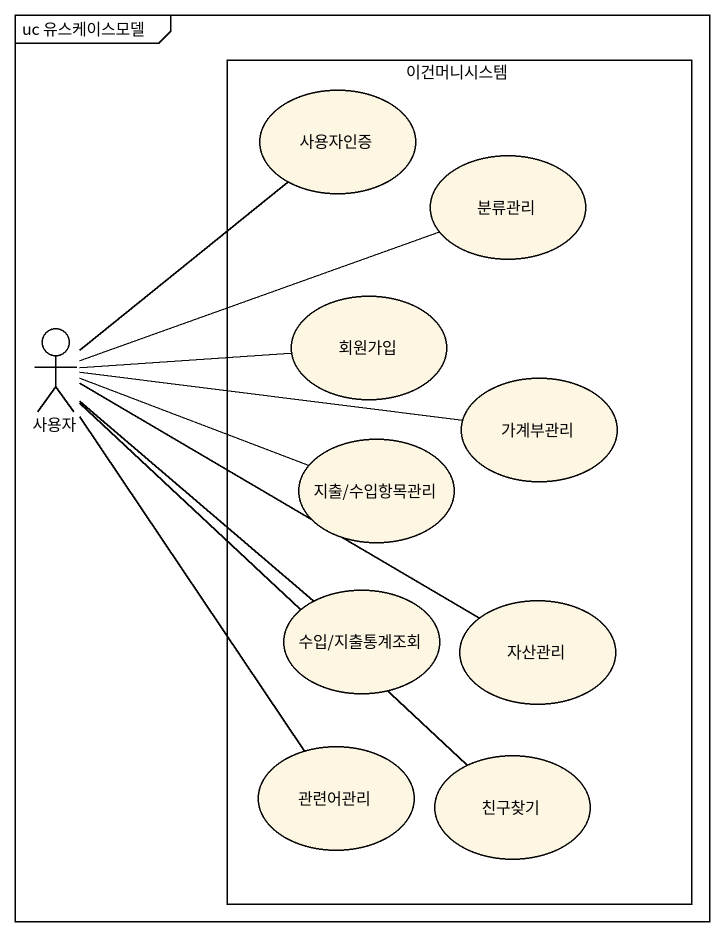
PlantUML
@startuml
mainframe uc 유스케이스모델
rectangle 이건머니시스템 {
  usecase 사용자인증
  usecase 분류관리
  usecase 회원가입
  usecase 가계부관리
  usecase "지출/수입항목관리" as 지출_수입항목관리
  usecase "수입/지출통계조회" as 수입_지출통계조회
  usecase 자산관리
  usecase 관련어관리
  usecase 친구찾기
}
actor 사용자
사용자 -up- 사용자인증
사용자 -right- 분류관리
사용자 -right- 회원가입
사용자 -right- 가계부관리
사용자 -right- 지출_수입항목관리
사용자 -- 수입_지출통계조회
사용자 -right- 자산관리
사용자 -- 관련어관리
사용자 -- 친구찾기
@enduml
